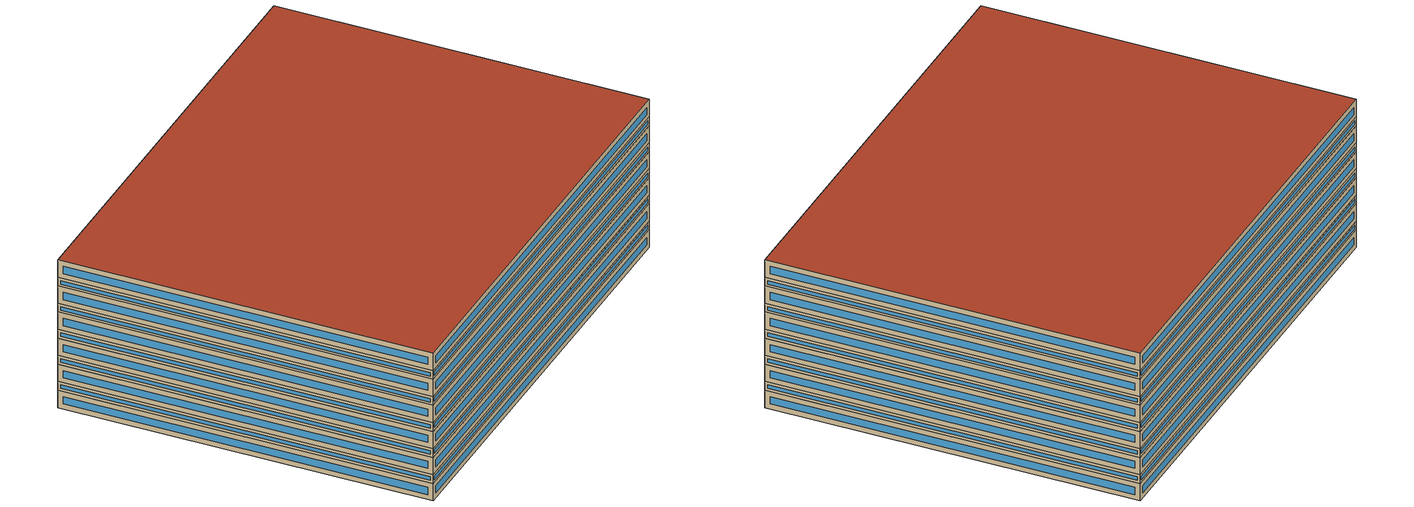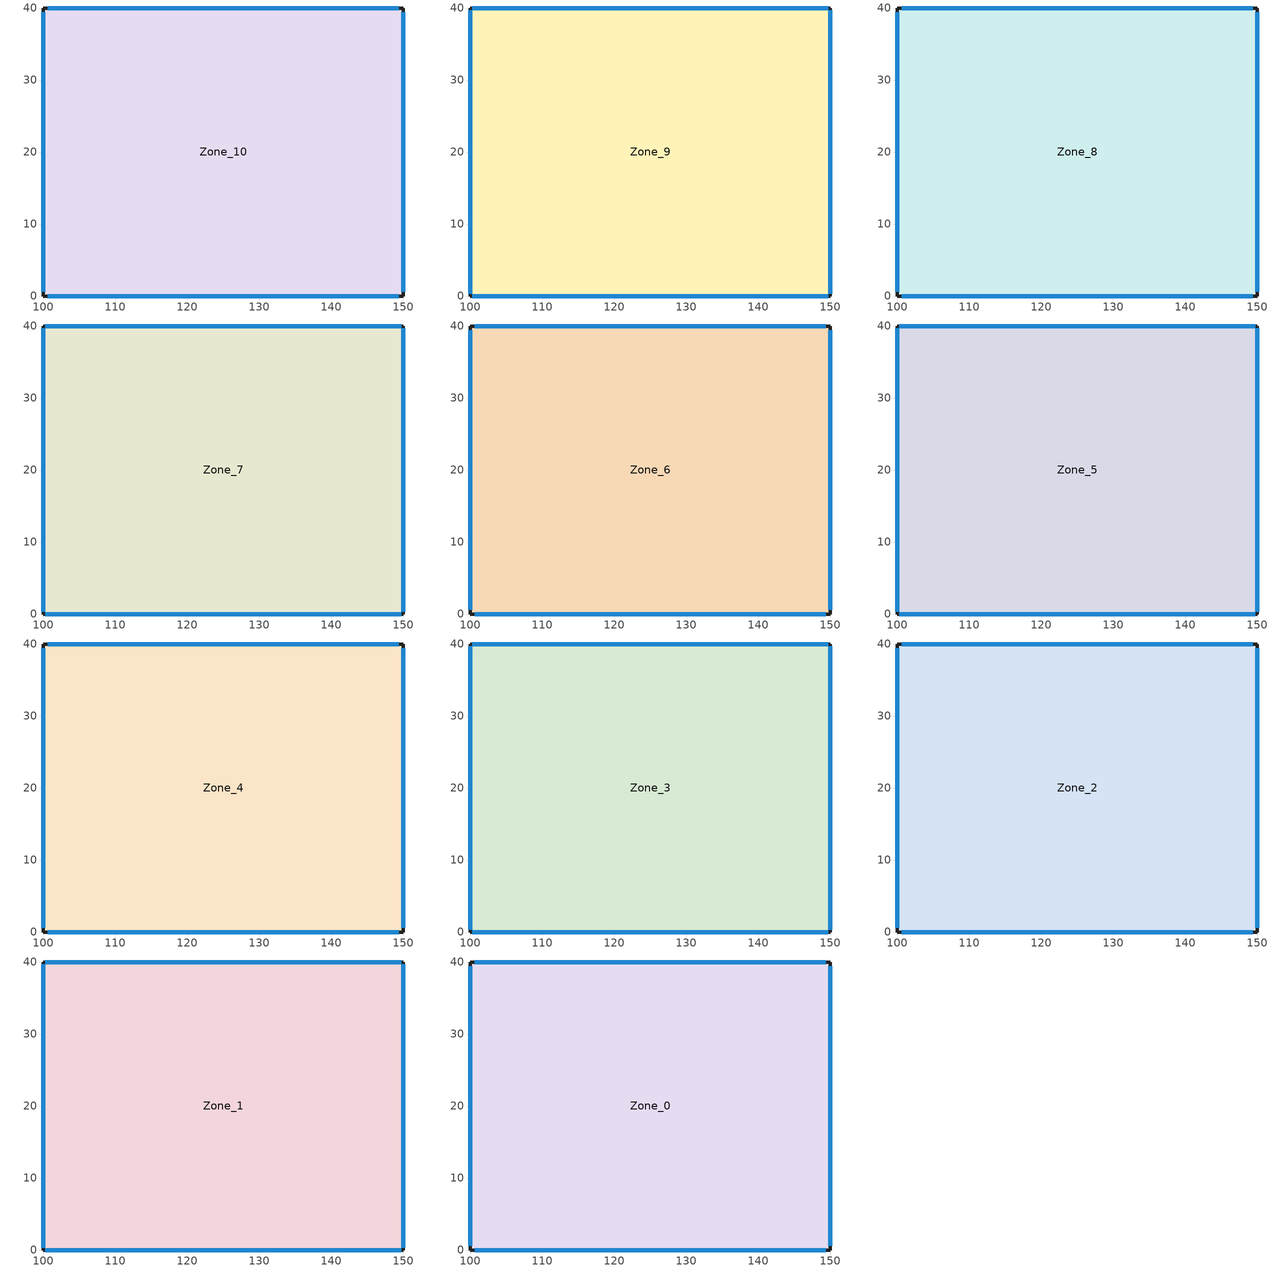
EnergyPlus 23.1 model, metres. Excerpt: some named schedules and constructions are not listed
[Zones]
Zone_10
 floor outside (90.1-2019 Nonresidential CZ 0 Exterior Floor (Mass)): 150,0 100,0 100,40 150,40 z0.5
 wall outside (90.1-2019 Nonresidential CZ 0 Exterior Wall (Mass)): 150,0 150,40 100,40 100,0 150,0 z0.5:2.5
 window (90.1-2019 Nonresidential CZ 0 Glazing (Operable)): 150,0.59 150,39.41 / 149.41,40 100.59,40 / 100,39.41 100,0.59 / 100.59,0 149.41,0 z1.09:1.91
Zone_9
 floor to Zone_10 (Interior Slab (Mass)_FLIPPED): 150,0 100,0 100,40 150,40 z2.5
 wall outside (90.1-2019 Nonresidential CZ 0 Exterior Wall (Mass)): 150,0 150,40 100,40 100,0 150,0 z2.5:3.5
 window (90.1-2019 Nonresidential CZ 0 Glazing (Operable)): 150,0.3 150,39.7 / 149.7,40 100.3,40 / 100,39.7 100,0.3 / 100.3,0 149.7,0 z2.8:3.2
Zone_8
 floor to Zone_9 (Interior Slab (Mass)_FLIPPED): 150,0 100,0 100,40 150,40 z3.5
 wall outside (90.1-2019 Nonresidential CZ 0 Exterior Wall (Mass)): 150,0 150,40 100,40 100,0 150,0 z3.5:5.5
 window (90.1-2019 Nonresidential CZ 0 Glazing (Operable)): 150,0.59 150,39.41 / 149.41,40 100.59,40 / 100,39.41 100,0.59 / 100.59,0 149.41,0 z4.09:4.91
Zone_7
 floor to Zone_8 (Interior Slab (Mass)_FLIPPED): 150,0 100,0 100,40 150,40 z5.5
 wall outside (90.1-2019 Nonresidential CZ 0 Exterior Wall (Mass)): 150,0 150,40 100,40 100,0 150,0 z5.5:6.5
 window (90.1-2019 Nonresidential CZ 0 Glazing (Operable)): 150,0.3 150,39.7 / 149.7,40 100.3,40 / 100,39.7 100,0.3 / 100.3,0 149.7,0 z5.8:6.2
Zone_6
 floor to Zone_7 (Interior Slab (Mass)_FLIPPED): 150,0 100,0 100,40 150,40 z6.5
 wall outside (90.1-2019 Nonresidential CZ 0 Exterior Wall (Mass)): 150,0 150,40 100,40 100,0 150,0 z6.5:8.5
 window (90.1-2019 Nonresidential CZ 0 Glazing (Operable)): 150,0.59 150,39.41 / 149.41,40 100.59,40 / 100,39.41 100,0.59 / 100.59,0 149.41,0 z7.09:7.91
Zone_5
 floor to Zone_6 (Interior Slab (Mass)_FLIPPED): 150,0 100,0 100,40 150,40 z8.5
 wall outside (90.1-2019 Nonresidential CZ 0 Exterior Wall (Mass)): 150,0 150,40 100,40 100,0 150,0 z8.5:9.5
 window (90.1-2019 Nonresidential CZ 0 Glazing (Operable)): 150,0.3 150,39.7 / 149.7,40 100.3,40 / 100,39.7 100,0.3 / 100.3,0 149.7,0 z8.8:9.2
Zone_4
 floor to Zone_5 (Interior Slab (Mass)_FLIPPED): 150,0 100,0 100,40 150,40 z9.5
 wall outside (90.1-2019 Nonresidential CZ 0 Exterior Wall (Mass)): 150,0 150,40 100,40 100,0 150,0 z9.5:11.5
 window (90.1-2019 Nonresidential CZ 0 Glazing (Operable)): 150,0.59 150,39.41 / 149.41,40 100.59,40 / 100,39.41 100,0.59 / 100.59,0 149.41,0 z10.09:10.91
Zone_3
 floor to Zone_4 (Interior Slab (Mass)_FLIPPED): 150,0 100,0 100,40 150,40 z11.5
 wall outside (90.1-2019 Nonresidential CZ 0 Exterior Wall (Mass)): 150,0 150,40 100,40 100,0 150,0 z11.5:12.5
 window (90.1-2019 Nonresidential CZ 0 Glazing (Operable)): 150,0.3 150,39.7 / 149.7,40 100.3,40 / 100,39.7 100,0.3 / 100.3,0 149.7,0 z11.8:12.2
Zone_2
 floor to Zone_3 (Interior Slab (Mass)_FLIPPED): 150,0 100,0 100,40 150,40 z12.5
 wall outside (90.1-2019 Nonresidential CZ 0 Exterior Wall (Mass)): 150,0 150,40 100,40 100,0 150,0 z12.5:14.5
 window (90.1-2019 Nonresidential CZ 0 Glazing (Operable)): 150,0.59 150,39.41 / 149.41,40 100.59,40 / 100,39.41 100,0.59 / 100.59,0 149.41,0 z13.09:13.91
Zone_1
 floor to Zone_2 (Interior Slab (Mass)_FLIPPED): 150,0 100,0 100,40 150,40 z14.5
 wall outside (90.1-2019 Nonresidential CZ 0 Exterior Wall (Mass)): 150,0 150,40 100,40 100,0 150,0 z14.5:15.5
 window (90.1-2019 Nonresidential CZ 0 Glazing (Operable)): 150,0.3 150,39.7 / 149.7,40 100.3,40 / 100,39.7 100,0.3 / 100.3,0 149.7,0 z14.8:15.2
Zone_0
 floor to Zone_1 (Interior Slab (Mass)_FLIPPED): 150,0 100,0 100,40 150,40 z15.5
 wall outside (90.1-2019 Nonresidential CZ 0 Exterior Wall (Mass)): 150,0 150,40 100,40 100,0 150,0 z15.5:17.5
 window (90.1-2019 Nonresidential CZ 0 Glazing (Operable)): 150,0.59 150,39.41 / 149.41,40 100.59,40 / 100,39.41 100,0.59 / 100.59,0 149.41,0 z16.09:16.91
 roof outside (90.1-2019 Nonresidential CZ 0 Exterior Roof (Mass)): 150,0 150,40 100,40 100,0 z17.5
[Schedule:Week:Daily]
CoolAvail_Zone_1_30: 7184da34-240c-4b6d-93ce-fbc2130ab747, 8a405f9d-42d0-44d9-96d0-330464419840, dc97af03-2384-4bb0-99b3-728cf9247e1d, 3a76f166-5242-40e2-934c-137b1db0427f, 603d38bc-9358-45a7-b500-89b06c01529a, 4439b08b-b3b5-4bb0-872a-ef064c6df472, 961611fc-6cb6-40a5-a8bc-84e99b759f59, 7184da34-240c-4b6d-93ce-fbc2130ab747, 7184da34-240c-4b6d-93ce-fbc2130ab747, 7184da34-240c-4b6d-93ce-fbc2130ab747, 7184da34-240c-4b6d-93ce-fbc2130ab747, 7184da34-240c-4b6d-93ce-fbc2130ab747
CoolAvail_Zone_1_31: 5a908684-f9cf-45b4-b5b8-ae8a123e500a, 7a625284-486a-4df8-a195-787275be78b9, 571e5022-c7a9-4193-872e-adb23b875967, 51099a20-6c29-4076-87bc-da8d38a44a4c, 9f34e41f-fa0a-4cca-84f2-8a4b7e5c9fff, 2e3ce53a-b27f-4b19-865a-8a59f8f3d9be, fb570989-6d79-4e23-96a0-bc028a045480, 5a908684-f9cf-45b4-b5b8-ae8a123e500a, 5a908684-f9cf-45b4-b5b8-ae8a123e500a, 5a908684-f9cf-45b4-b5b8-ae8a123e500a, 5a908684-f9cf-45b4-b5b8-ae8a123e500a, 5a908684-f9cf-45b4-b5b8-ae8a123e500a
CoolAvail_Zone_1_32: 33920dee-67d3-4b8c-8265-b6fee3f7193f, 4d3eb448-9b0c-49e7-af43-dd11c7dbcc7f, 14827110-bb91-4569-9464-842db7c2f4c9, 4415725f-ac32-4013-943e-1ba89236a3ae, cde782c4-b684-40ae-8943-953bc67c3267, 680fbcb8-d65b-47a6-8f7d-5d6d7eec2a61, a5b1e0ee-6456-494a-ac05-9d128e00ea1b, 33920dee-67d3-4b8c-8265-b6fee3f7193f, 33920dee-67d3-4b8c-8265-b6fee3f7193f, 33920dee-67d3-4b8c-8265-b6fee3f7193f, 33920dee-67d3-4b8c-8265-b6fee3f7193f, 33920dee-67d3-4b8c-8265-b6fee3f7193f
CoolAvail_Zone_1_33: e6622f1f-2e6a-4cb0-9cfe-3307bc4e7330, ba0a8b03-b524-4944-950f-25f97ced0e71, 5e71a3d9-717c-4ec3-b2c5-cc67a8577d65, 0d333b0c-b992-4e52-952e-bc08f7f16e68, c7fc317e-73be-4404-b4ac-a850ff035b45, 033e5d23-12a7-46dc-9698-c5c22ac64766, 96585438-17a9-4f2d-ba76-5f25d7acb26b, e6622f1f-2e6a-4cb0-9cfe-3307bc4e7330, e6622f1f-2e6a-4cb0-9cfe-3307bc4e7330, e6622f1f-2e6a-4cb0-9cfe-3307bc4e7330, e6622f1f-2e6a-4cb0-9cfe-3307bc4e7330, e6622f1f-2e6a-4cb0-9cfe-3307bc4e7330
CoolAvail_Zone_1_34: 58776fbb-131a-4163-bc9f-bdc5d5c2f7db, 3c21969f-b920-492f-a4b9-10ae55c85706, 61b357f4-f6e6-4925-b387-1de39b7cc1fa, 0fa62410-a4f8-424e-bd98-b743837af38e, 502d5453-6122-42a2-9195-6f643fa86aa6, 348f92fa-facd-4d59-8293-b884daa41336, 975a310a-3582-4e8e-bbb1-4e74cdb09bf2, 58776fbb-131a-4163-bc9f-bdc5d5c2f7db, 58776fbb-131a-4163-bc9f-bdc5d5c2f7db, 58776fbb-131a-4163-bc9f-bdc5d5c2f7db, 58776fbb-131a-4163-bc9f-bdc5d5c2f7db, 58776fbb-131a-4163-bc9f-bdc5d5c2f7db
CoolAvail_Zone_1_35: 0a0e94e5-17e9-4f55-b6ba-0cff2d60cb48, 656ac055-7b5f-4ee6-a593-05e85dcc2151, f4a2c2a8-6a30-4858-af05-fa7fe88aa03f, d37df644-2e9c-4d79-a21b-c2ce73d4f76b, c8675d83-cc90-463b-8c33-fb7fa0b07f96, 2c28fc9b-8a8b-4620-840b-bf0f7868a53c, 4eb883bc-be96-4aad-97b9-e9b3bf60c7c0, 0a0e94e5-17e9-4f55-b6ba-0cff2d60cb48, 0a0e94e5-17e9-4f55-b6ba-0cff2d60cb48, 0a0e94e5-17e9-4f55-b6ba-0cff2d60cb48, 0a0e94e5-17e9-4f55-b6ba-0cff2d60cb48, 0a0e94e5-17e9-4f55-b6ba-0cff2d60cb48
CoolAvail_Zone_1_36: 974d3b50-240b-4423-8093-ecf7348e7a77, 5dda5916-6d3c-48d9-a4eb-7cd58c6ca905, d1377231-a0dc-4382-bb8f-9b1b18d367ac, 3bc0fb08-8a13-4cc9-ae99-47b2b77d3581, 64521ecc-3f76-405a-8015-79241e9814f1, 0b178198-81fe-45bb-924c-f1c7844d558f, 9561be1d-9728-4a63-9683-414e658ba770, 974d3b50-240b-4423-8093-ecf7348e7a77, 974d3b50-240b-4423-8093-ecf7348e7a77, 974d3b50-240b-4423-8093-ecf7348e7a77, 974d3b50-240b-4423-8093-ecf7348e7a77, 974d3b50-240b-4423-8093-ecf7348e7a77
CoolAvail_Zone_1_37: d15e5b5d-5e37-4174-a93b-1081d327ba36, 4dbaa0ec-594d-484d-9f40-ff97ba6f489b, 5637ac8b-84e2-4ae5-80ae-d1b10a38e0a6, 73b77d0b-158f-4ab2-b965-87fe1b25a0b5, a23a09be-1608-4e17-9d1a-3b0c8bebe0d6, bee6b387-4d5e-4adb-b40b-2d77ddca55e5, fefef696-33ff-4fe0-90e5-88765f0c1d3c, d15e5b5d-5e37-4174-a93b-1081d327ba36, d15e5b5d-5e37-4174-a93b-1081d327ba36, d15e5b5d-5e37-4174-a93b-1081d327ba36, d15e5b5d-5e37-4174-a93b-1081d327ba36, d15e5b5d-5e37-4174-a93b-1081d327ba36
CoolAvail_Zone_1_38: e88c6c5b-bd8b-4ff2-a5c8-6d02a455660d, d503720c-97db-4c8f-bb73-5fa63e187427, 974d3b50-240b-4423-8093-ecf7348e7a77, e6bef2dc-bc69-48b0-a87c-56ca68d267ba, b56f730e-0d16-40b5-8800-2eaec1f9e16d, 481d59af-034c-4750-aa96-4dfbceed2deb, 26478247-07dc-437b-9561-7dc0f47f08da, e88c6c5b-bd8b-4ff2-a5c8-6d02a455660d, e88c6c5b-bd8b-4ff2-a5c8-6d02a455660d, e88c6c5b-bd8b-4ff2-a5c8-6d02a455660d, e88c6c5b-bd8b-4ff2-a5c8-6d02a455660d, e88c6c5b-bd8b-4ff2-a5c8-6d02a455660d
CoolAvail_Zone_1_39: e0b2708d-d036-4065-8009-799a6ab6b869, 67b84bbc-35a5-464d-b2aa-46a085c2dace, 2ba26b7c-ec20-4d35-9d4d-c5aa899999db, 33fc359f-7dd0-4837-816f-1591cc087171, 09a3685a-2c69-4375-933e-06f930586e9f, 7321d2a9-7909-4930-a3a2-908d2a361488, d15e5b5d-5e37-4174-a93b-1081d327ba36, e0b2708d-d036-4065-8009-799a6ab6b869, e0b2708d-d036-4065-8009-799a6ab6b869, e0b2708d-d036-4065-8009-799a6ab6b869, e0b2708d-d036-4065-8009-799a6ab6b869, e0b2708d-d036-4065-8009-799a6ab6b869
CoolAvail_Zone_1_40: fd1eebb7-ae25-4a0b-9ae9-f39244b66f8c, 95fa02f2-2dcb-463b-95b4-cc12a435ff88, a7a1d405-c573-4bb9-b67b-8ce496c3c19b, 45c8ce96-07ae-4084-a6ae-a2589231fdf2, b97038e8-cb96-4908-8caf-aebc44971e05, 935ce55b-c2eb-4d0a-8971-2a44efc75534, 7f483035-ffa4-4953-83d1-3a987444b79a, fd1eebb7-ae25-4a0b-9ae9-f39244b66f8c, fd1eebb7-ae25-4a0b-9ae9-f39244b66f8c, fd1eebb7-ae25-4a0b-9ae9-f39244b66f8c, fd1eebb7-ae25-4a0b-9ae9-f39244b66f8c, fd1eebb7-ae25-4a0b-9ae9-f39244b66f8c
CoolAvail_Zone_1_41: 2dcc873a-a15d-4898-9fc1-872ab014c7bf, bbb2faed-3f6a-44d8-aaf0-78c2e5e9e339, e423462b-1761-430d-9fe2-04f5ce2df798, 221900c0-e161-4b32-8dcf-c06f7f97bc00, 0c28a0af-c182-4c21-a87c-47ab7c06f9a6, 531176dc-aaea-4caa-8757-48b7464adbe8, f02c8604-d348-4cbe-8dd2-544ac135fb9a, 2dcc873a-a15d-4898-9fc1-872ab014c7bf, 2dcc873a-a15d-4898-9fc1-872ab014c7bf, 2dcc873a-a15d-4898-9fc1-872ab014c7bf, 2dcc873a-a15d-4898-9fc1-872ab014c7bf, 2dcc873a-a15d-4898-9fc1-872ab014c7bf
CoolAvail_Zone_1_42: 55b381e4-677b-4329-b664-d2a45fb87942, 4b302ba2-075a-4b97-9e24-a58132b1d411, 02e56310-3f5e-4da5-a1ac-b244952a844e, 2bf2147b-2790-43df-95a8-867ac31a1a3b, beec6d2d-9b4d-454c-bab1-ccd7f0066b7f, e315acb1-8100-4df8-a883-a898b626087a, 338386b5-c2be-4c5a-bb7b-7ed45e145b6a, 55b381e4-677b-4329-b664-d2a45fb87942, 55b381e4-677b-4329-b664-d2a45fb87942, 55b381e4-677b-4329-b664-d2a45fb87942, 55b381e4-677b-4329-b664-d2a45fb87942, 55b381e4-677b-4329-b664-d2a45fb87942
CoolAvail_Zone_1_43: a3fc49ce-a702-4050-a4d4-f0b41f3f04d1, 61f6c040-2eff-4334-87d1-fc18078c5b4d, 216a5813-e1aa-4f98-a3d9-45aafe295c6f, ed36eb50-59d0-4664-b429-3e82567ec3db, 8268aa2b-f0c7-4399-82b5-6ee22692aaec, 7e1150bf-fcb5-4083-bada-e8b812130924, bac10eca-6aad-4b6c-99d9-6d047ad927fb, a3fc49ce-a702-4050-a4d4-f0b41f3f04d1, a3fc49ce-a702-4050-a4d4-f0b41f3f04d1, a3fc49ce-a702-4050-a4d4-f0b41f3f04d1, a3fc49ce-a702-4050-a4d4-f0b41f3f04d1, a3fc49ce-a702-4050-a4d4-f0b41f3f04d1
CoolAvail_Zone_1_44: 64c5fce2-a931-45de-ae17-11bb6b7ec4f7, 47937c46-9517-4e7e-a3e7-344cd70182dd, 6875829c-b567-4096-a9a7-070edf4a5beb, 1ef194d5-600d-436e-896f-97ae3dce0780, a412ade5-a070-42a9-a7bc-82a2a93165c4, 8a1bcc7b-a4db-415c-b492-aece4c5ef8ef, 54881f83-04a8-4966-a892-547419b078ed, 64c5fce2-a931-45de-ae17-11bb6b7ec4f7, 64c5fce2-a931-45de-ae17-11bb6b7ec4f7, 64c5fce2-a931-45de-ae17-11bb6b7ec4f7, 64c5fce2-a931-45de-ae17-11bb6b7ec4f7, 64c5fce2-a931-45de-ae17-11bb6b7ec4f7
CoolAvail_Zone_1_45: 2b397f9f-8be1-4396-8707-4f27285c48cf, 8a405f9d-42d0-44d9-96d0-330464419840, 406e654a-9fdf-4ae3-be6f-feb498b17671, d744ff22-ee5c-4023-b1c9-87d2f9fe7dfb, 2ba26b7c-ec20-4d35-9d4d-c5aa899999db, 18633dd2-a644-4504-9320-c2cd889ac2f6, 2b397f9f-8be1-4396-8707-4f27285c48cf, 2b397f9f-8be1-4396-8707-4f27285c48cf, 2b397f9f-8be1-4396-8707-4f27285c48cf, 2b397f9f-8be1-4396-8707-4f27285c48cf, 2b397f9f-8be1-4396-8707-4f27285c48cf, 2b397f9f-8be1-4396-8707-4f27285c48cf
CoolAvail_Zone_1_46: 309667cc-af2f-4954-85bc-5c148a350b4a, 4b302ba2-075a-4b97-9e24-a58132b1d411, c5798417-1c1b-466f-842b-606aee00b441, 3561d5a0-8828-4d36-a964-a15591300829, a7ceca8a-c546-48e0-a49a-66e985bab7ce, 5cde5439-ff1c-4de1-beaa-ff53f8bc1147, 8eda0833-9465-44ca-b207-203164fd8480, 309667cc-af2f-4954-85bc-5c148a350b4a, 309667cc-af2f-4954-85bc-5c148a350b4a, 309667cc-af2f-4954-85bc-5c148a350b4a, 309667cc-af2f-4954-85bc-5c148a350b4a, 309667cc-af2f-4954-85bc-5c148a350b4a
CoolAvail_Zone_1_47: c07bb51f-4667-4208-a672-928bc48b7e71, 0f0ad8b2-2234-4335-ac35-566c41478452, 6d6db758-2500-443d-bdef-894acfca45ea, 3f746df6-9fc2-4e6b-862d-bfddc29698c6, cc53f02f-f23b-4eea-8bb5-4934ea585736, f312e64c-c167-464e-bd74-4efe2e397cf8, a00cccfd-5229-4c20-b9c7-1c7349c5186a, c07bb51f-4667-4208-a672-928bc48b7e71, c07bb51f-4667-4208-a672-928bc48b7e71, c07bb51f-4667-4208-a672-928bc48b7e71, c07bb51f-4667-4208-a672-928bc48b7e71, c07bb51f-4667-4208-a672-928bc48b7e71
CoolAvail_Zone_1_48: 2c8ea5d2-3ca6-45dd-837b-790187776252, 4cc02389-25bd-4e02-83c7-58feb55ca3e1, d334755c-7090-493a-ab8f-9d10578fc5a6, 29e997ca-ecc2-4d1c-89d3-e135346c21a9, acf5dc99-9e6c-4cd1-8e4e-92e17302b4d5, d7521b54-dcde-4121-9895-2ef7c3b3bb1f, 1ae229a3-7d21-4fb6-800f-6fe5ce3d76cc, 2c8ea5d2-3ca6-45dd-837b-790187776252, 2c8ea5d2-3ca6-45dd-837b-790187776252, 2c8ea5d2-3ca6-45dd-837b-790187776252, 2c8ea5d2-3ca6-45dd-837b-790187776252, 2c8ea5d2-3ca6-45dd-837b-790187776252
CoolAvail_Zone_1_49: 7ea803b6-4dd8-4f21-a3f9-328113ec1916, f9b1004c-33da-4f60-8c23-26f99f1b139a, bde7cc9d-b313-478c-8cc4-a01290c4dae5, ce449a69-b7fa-4ae1-93bb-0214ff05a138, 3f8a45d7-03b5-4d13-a7ff-d2d48f56d807, 036425c4-82a5-4409-8ab6-3f12aa87b18d, fbfbacd4-5a12-4ed5-b67e-3885ccab6799, 7ea803b6-4dd8-4f21-a3f9-328113ec1916, 7ea803b6-4dd8-4f21-a3f9-328113ec1916, 7ea803b6-4dd8-4f21-a3f9-328113ec1916, 7ea803b6-4dd8-4f21-a3f9-328113ec1916, 7ea803b6-4dd8-4f21-a3f9-328113ec1916
CoolAvail_Zone_1_50: 7c356ccd-7fd0-4528-b668-c7546eaf29fd, a7a1d405-c573-4bb9-b67b-8ce496c3c19b, 0fe831b4-e945-4b21-ac06-86a2e420b340, cd7ced8e-8b7f-4543-85a8-9176b2e4a066, 2d89ac6e-f4cc-4247-9866-2bcfe1bc3776, 8881c897-b148-42fc-af77-a5b5a63de981, 5eed06f2-4a53-4ea2-bfd0-8501a5fcf0c7, 7c356ccd-7fd0-4528-b668-c7546eaf29fd, 7c356ccd-7fd0-4528-b668-c7546eaf29fd, 7c356ccd-7fd0-4528-b668-c7546eaf29fd, 7c356ccd-7fd0-4528-b668-c7546eaf29fd, 7c356ccd-7fd0-4528-b668-c7546eaf29fd
CoolAvail_Zone_1_51: c0e83535-29b8-446b-86aa-72272f3ed4d5, effd959a-8aaf-4a32-8b40-52283b3b98f9, c5930086-2ef5-4a74-83ec-795e1fdc4ced, 422191d6-08e9-4381-a167-78983eb10db2, 781589bc-d8a2-4d70-8197-9cd454fa73dc, 08f62952-1b6d-40fd-a8d1-eb5f4b36067c, 2e3ce53a-b27f-4b19-865a-8a59f8f3d9be, c0e83535-29b8-446b-86aa-72272f3ed4d5, c0e83535-29b8-446b-86aa-72272f3ed4d5, c0e83535-29b8-446b-86aa-72272f3ed4d5, c0e83535-29b8-446b-86aa-72272f3ed4d5, c0e83535-29b8-446b-86aa-72272f3ed4d5
CoolAvail_Zone_1_52: fd54331b-13d3-40b1-82b7-098872b6a4d1, fd54331b-13d3-40b1-82b7-098872b6a4d1, fd54331b-13d3-40b1-82b7-098872b6a4d1, fd54331b-13d3-40b1-82b7-098872b6a4d1, fd54331b-13d3-40b1-82b7-098872b6a4d1, fd54331b-13d3-40b1-82b7-098872b6a4d1, fd54331b-13d3-40b1-82b7-098872b6a4d1, fd54331b-13d3-40b1-82b7-098872b6a4d1, fd54331b-13d3-40b1-82b7-098872b6a4d1, fd54331b-13d3-40b1-82b7-098872b6a4d1, fd54331b-13d3-40b1-82b7-098872b6a4d1, fd54331b-13d3-40b1-82b7-098872b6a4d1
NatVentAvail_Zone_1_0: cc7c5e72-59e5-4702-8b92-1755059ed6e7, 376c1599-d0a1-46f3-9493-42d7791fb4d7, adf51260-352a-49a5-856a-a1708e0f9059, 3d42308f-4ede-4cfc-abd2-451e729e8899, 7e556149-db7b-452c-bc0e-d10d15d566de, d91147c9-b657-4293-a10b-2d96826d421b, 3de5a5f0-e37b-4be9-a4d0-a10cd2c42d39, cc7c5e72-59e5-4702-8b92-1755059ed6e7, cc7c5e72-59e5-4702-8b92-1755059ed6e7, cc7c5e72-59e5-4702-8b92-1755059ed6e7, cc7c5e72-59e5-4702-8b92-1755059ed6e7, cc7c5e72-59e5-4702-8b92-1755059ed6e7
NatVentAvail_Zone_1_1: 3ae7b580-9877-4d38-86a1-b7ff7554ca40, d42ad0eb-1562-4c6a-a2ff-f30118a8ced3, 659cf226-37ff-47d1-895f-4ca231c388b7, ac56218a-2dbe-492e-8073-25593503e669, c0b2f4d1-01b3-45a1-8358-39c921a39d31, 9f5f28fe-3118-482c-a101-9ab805f1a469, b0720e02-7a41-4125-943b-bf7348b466ea, 3ae7b580-9877-4d38-86a1-b7ff7554ca40, 3ae7b580-9877-4d38-86a1-b7ff7554ca40, 3ae7b580-9877-4d38-86a1-b7ff7554ca40, 3ae7b580-9877-4d38-86a1-b7ff7554ca40, 3ae7b580-9877-4d38-86a1-b7ff7554ca40
NatVentAvail_Zone_1_2: 5105515d-9b21-4281-af3d-07e03f7b6bab, d0b618e4-c2f6-400f-8f7b-86c363a9a151, c0b2f4d1-01b3-45a1-8358-39c921a39d31, 59960803-f3c8-46b2-94bb-fd38e35e664c, 376c1599-d0a1-46f3-9493-42d7791fb4d7, ea529082-dafb-4ae3-9133-c80d673d23d8, 71d822ab-728c-4cc9-9c34-57a5de03a976, 5105515d-9b21-4281-af3d-07e03f7b6bab, 5105515d-9b21-4281-af3d-07e03f7b6bab, 5105515d-9b21-4281-af3d-07e03f7b6bab, 5105515d-9b21-4281-af3d-07e03f7b6bab, 5105515d-9b21-4281-af3d-07e03f7b6bab
NatVentAvail_Zone_1_3: 3e0c2a6a-3bf6-4d58-a271-e91b39380af6, a49a7585-76db-4f9a-93a1-7b1e433aaa8e, ae37b25e-c380-4e85-8790-aceacc0e0324, 426e0e56-fc7c-49e6-90d7-0bfdbe712f24, 41781489-dd0d-4094-bb15-ddb7413edce5, cc7c5e72-59e5-4702-8b92-1755059ed6e7, 7d9c5027-a62c-4d0e-8f1d-a1b17dfe5b28, 3e0c2a6a-3bf6-4d58-a271-e91b39380af6, 3e0c2a6a-3bf6-4d58-a271-e91b39380af6, 3e0c2a6a-3bf6-4d58-a271-e91b39380af6, 3e0c2a6a-3bf6-4d58-a271-e91b39380af6, 3e0c2a6a-3bf6-4d58-a271-e91b39380af6
NatVentAvail_Zone_1_4: cd11a6d8-bab4-492a-9d1e-e542a4290711, ddddd88b-f37b-4b9b-9d07-3f036db0d2e3, d577d9b9-fdf8-434b-9f1a-40dde07e740e, da89acfc-d4c3-4f8d-9266-3254bd4261c6, ea26364a-384e-46ea-86c5-f9ef55a1e0d9, 0046e9bb-95bd-46a8-b9cc-78eefbc4e09e, ddddd88b-f37b-4b9b-9d07-3f036db0d2e3, cd11a6d8-bab4-492a-9d1e-e542a4290711, cd11a6d8-bab4-492a-9d1e-e542a4290711, cd11a6d8-bab4-492a-9d1e-e542a4290711, cd11a6d8-bab4-492a-9d1e-e542a4290711, cd11a6d8-bab4-492a-9d1e-e542a4290711
NatVentAvail_Zone_1_5: e7683f5f-0d3e-4122-b158-8df8f27fb22b, 8d6bacef-d121-4153-836b-d43db98e2268, c727dada-baa6-44d5-afff-46116fca0f88, e0e91d45-8302-41d6-8f1b-49fabdfba644, 63461c41-86a0-4d01-9f80-0e7ab8e2172f, c38ed216-7daa-4708-9e97-6597667791bb, fbd1d3f1-d7be-4ba4-84a3-233671e34556, e7683f5f-0d3e-4122-b158-8df8f27fb22b, e7683f5f-0d3e-4122-b158-8df8f27fb22b, e7683f5f-0d3e-4122-b158-8df8f27fb22b, e7683f5f-0d3e-4122-b158-8df8f27fb22b, e7683f5f-0d3e-4122-b158-8df8f27fb22b
NatVentAvail_Zone_1_6: 2012a289-c582-4713-8f79-0cada1ee59fe, 61b357f4-f6e6-4925-b387-1de39b7cc1fa, 16310482-787f-4f32-b917-9f2f256dd326, 2bca3579-0208-424a-9a2d-2c40d479f3e5, ee077d23-dd4c-430a-8633-dff9cec15da0, 0155e498-0233-495b-9139-34c61e2aa167, b1ff2ce5-6a89-443a-8d96-e35d44eaa55e, 2012a289-c582-4713-8f79-0cada1ee59fe, 2012a289-c582-4713-8f79-0cada1ee59fe, 2012a289-c582-4713-8f79-0cada1ee59fe, 2012a289-c582-4713-8f79-0cada1ee59fe, 2012a289-c582-4713-8f79-0cada1ee59fe
NatVentAvail_Zone_1_7: 441a60de-76e6-41d9-8fc4-b36bc8ad0eb9, 9c5eb7dc-428e-493d-ad37-161b3c253e11, a5b9ead5-cfc9-4336-bdbb-d0b8135e721f, 1487529c-c1a6-49f0-ba0b-ab5e9efc28d4, bb2bd257-2340-4716-afae-4da5e56529e5, 8cd03d6d-238c-4511-812c-1433cf541540, 8cc6b32d-6a8d-40f0-b2ac-fabc4573d05e, 441a60de-76e6-41d9-8fc4-b36bc8ad0eb9, 441a60de-76e6-41d9-8fc4-b36bc8ad0eb9, 441a60de-76e6-41d9-8fc4-b36bc8ad0eb9, 441a60de-76e6-41d9-8fc4-b36bc8ad0eb9, 441a60de-76e6-41d9-8fc4-b36bc8ad0eb9
NatVentAvail_Zone_1_8: 9e5a9277-8138-496c-9870-aba054b8bbb3, cc070876-0b8b-4729-b892-d7a399babd0d, e7384085-cd6c-491b-a54b-07c8b07f2257, 0553d18e-29e9-41c0-aea9-9765b4be9c8a, 0701a870-545e-4978-9d7f-aedff17e0eff, f5d92141-383b-489d-96bc-80b6229a566e, 3c8b651d-c98e-4425-a7c7-2414b5bc7adb, 9e5a9277-8138-496c-9870-aba054b8bbb3, 9e5a9277-8138-496c-9870-aba054b8bbb3, 9e5a9277-8138-496c-9870-aba054b8bbb3, 9e5a9277-8138-496c-9870-aba054b8bbb3, 9e5a9277-8138-496c-9870-aba054b8bbb3
NatVentAvail_Zone_1_9: 5d816ed7-7ec9-4921-8c64-4ab1ba523694, 5706f158-a4fa-4eb1-9bf6-1d89ef393a92, 3c8b651d-c98e-4425-a7c7-2414b5bc7adb, 90e9008a-d9ee-4a4a-ad77-8e75c3ea5551, bcbe1dac-ba0a-4867-b969-050dd3c67b92, 861d7f75-d597-4b61-a670-80d24de7f505, 533eb107-4d55-4b3d-b9c1-9081a1b2ad70, 5d816ed7-7ec9-4921-8c64-4ab1ba523694, 5d816ed7-7ec9-4921-8c64-4ab1ba523694, 5d816ed7-7ec9-4921-8c64-4ab1ba523694, 5d816ed7-7ec9-4921-8c64-4ab1ba523694, 5d816ed7-7ec9-4921-8c64-4ab1ba523694
NatVentAvail_Zone_1_10: 29761272-e0ad-41cc-b166-6d65ba07453a, 3c8b651d-c98e-4425-a7c7-2414b5bc7adb, 5442293f-f91a-44d3-aca9-54e1044a5361, 228d463a-bd59-4096-96db-764a2e6041d5, 5f05e015-a1a5-43ac-91ea-b073f0a32884, c8410929-2962-4582-9b9e-6fef1bb27cd6, e46c92d8-9320-4969-bb58-45d195726c85, 29761272-e0ad-41cc-b166-6d65ba07453a, 29761272-e0ad-41cc-b166-6d65ba07453a, 29761272-e0ad-41cc-b166-6d65ba07453a, 29761272-e0ad-41cc-b166-6d65ba07453a, 29761272-e0ad-41cc-b166-6d65ba07453a
NatVentAvail_Zone_1_11: 3c8b651d-c98e-4425-a7c7-2414b5bc7adb, 8a0b7107-8c65-429b-9f7a-174384472d6b, 51510923-d556-40c4-8523-ab76850dcf2d, abd7b270-852f-4712-85e1-38d5c272b64e, 03efa6d5-eb4d-45a4-aeba-88b06c3680c1, bf260229-1670-42ea-b5f7-5926d781914f, 38b442d9-42bd-49e2-9b0e-d9eacc9469b6, 3c8b651d-c98e-4425-a7c7-2414b5bc7adb, 3c8b651d-c98e-4425-a7c7-2414b5bc7adb, 3c8b651d-c98e-4425-a7c7-2414b5bc7adb, 3c8b651d-c98e-4425-a7c7-2414b5bc7adb, 3c8b651d-c98e-4425-a7c7-2414b5bc7adb
NatVentAvail_Zone_1_12: 5486d40b-60dd-43bb-90ff-bdbaf3b1c0cc, 16dfc5ad-2d77-4d44-8b7b-ffe988ac7b98, 44794eae-6624-4630-b60d-3a43cc081643, 36b5e332-80bd-47ca-b256-b5ccfd1804e3, b16cacf9-4dbe-4619-8d1e-a936f71a4e2a, cf064be3-f906-4d87-920c-62beb6c4aece, 34023c66-c1a8-42af-ad6d-a534260bd086, 5486d40b-60dd-43bb-90ff-bdbaf3b1c0cc, 5486d40b-60dd-43bb-90ff-bdbaf3b1c0cc, 5486d40b-60dd-43bb-90ff-bdbaf3b1c0cc, 5486d40b-60dd-43bb-90ff-bdbaf3b1c0cc, 5486d40b-60dd-43bb-90ff-bdbaf3b1c0cc
NatVentAvail_Zone_1_13: 5c3b286f-1d26-4d4e-99fb-e6666a114488, 389d1706-ea7a-4fec-bf17-04ad5032a252, e1e185e6-d1d1-4fb3-a614-2d222b9df8ed, ce19ea9c-11f0-443f-8a07-bc1764a020de, c3f9e9fc-4c1d-4a4f-92d3-65145de2192d, 1d3275e5-c30b-43f7-ac50-d3cffa74311b, 9eaab3bd-a969-475b-a4f9-b240ccb4fb1c, 5c3b286f-1d26-4d4e-99fb-e6666a114488, 5c3b286f-1d26-4d4e-99fb-e6666a114488, 5c3b286f-1d26-4d4e-99fb-e6666a114488, 5c3b286f-1d26-4d4e-99fb-e6666a114488, 5c3b286f-1d26-4d4e-99fb-e6666a114488
NatVentAvail_Zone_1_14: 6aa7ceb0-05ec-4df6-8b5e-9304e8ae0848, 5b8156b7-62de-4e90-90f7-688594c08240, 25f348e3-88a7-4637-ac97-b21f32f00591, dd50aba4-0840-4921-93eb-a2a34588f9db, f4c6a370-7503-451f-a317-5b892f8fed1f, d944d27d-fa58-436f-9891-4d6468ff006a, 0801755e-3a14-4d28-b190-51b65b7c6972, 6aa7ceb0-05ec-4df6-8b5e-9304e8ae0848, 6aa7ceb0-05ec-4df6-8b5e-9304e8ae0848, 6aa7ceb0-05ec-4df6-8b5e-9304e8ae0848, 6aa7ceb0-05ec-4df6-8b5e-9304e8ae0848, 6aa7ceb0-05ec-4df6-8b5e-9304e8ae0848
NatVentAvail_Zone_1_15: 4d790352-f241-4465-a1c9-8d3fa905b37d, b5cbda66-2a4b-44b2-9427-f97161779084, 81ee3beb-e6c9-4c8a-94a6-eea2ce6ca127, 0fe831b4-e945-4b21-ac06-86a2e420b340, 107dd9b6-99c2-454c-98bf-151203f193b4, 965dfd98-d897-4b1b-82d7-6d190c2a5783, 981da446-f661-418b-bad6-c44da85f8fd6, 4d790352-f241-4465-a1c9-8d3fa905b37d, 4d790352-f241-4465-a1c9-8d3fa905b37d, 4d790352-f241-4465-a1c9-8d3fa905b37d, 4d790352-f241-4465-a1c9-8d3fa905b37d, 4d790352-f241-4465-a1c9-8d3fa905b37d
NatVentAvail_Zone_1_16: 36b6b573-4a96-4d0b-8e77-efa3b74ed80b, 0a688ba4-f194-48fc-bb29-99affeb4ab32, ab9ab2d3-8e51-4791-8a28-84e0216b49d3, 464cafb1-38df-4720-87f8-e1bb1a74a3ea, b12b8b05-7687-4f5f-b68b-0984655fbda7, afb21ea7-b0eb-4651-8a09-86541ffde80d, 35d706db-c863-4c91-84cc-fd7ea19d3668, 36b6b573-4a96-4d0b-8e77-efa3b74ed80b, 36b6b573-4a96-4d0b-8e77-efa3b74ed80b, 36b6b573-4a96-4d0b-8e77-efa3b74ed80b, 36b6b573-4a96-4d0b-8e77-efa3b74ed80b, 36b6b573-4a96-4d0b-8e77-efa3b74ed80b
NatVentAvail_Zone_1_17: 6ae1636e-50b3-4744-9ed0-72bb3a42bc24, 9f79c3d5-9f57-4e58-b64b-06712d6750b4, 97cf40db-42a0-4674-b331-b7e7e0212a66, e7a281bd-52c2-46c5-981f-dd0cb92ea178, 7f67dde3-fd44-43a5-ae8e-7bce3e8b8209, 7fdfdc23-0243-4143-a8e6-868808dfdf1d, 0d68053c-4ef4-483f-9c57-2b8f5c96b454, 6ae1636e-50b3-4744-9ed0-72bb3a42bc24, 6ae1636e-50b3-4744-9ed0-72bb3a42bc24, 6ae1636e-50b3-4744-9ed0-72bb3a42bc24, 6ae1636e-50b3-4744-9ed0-72bb3a42bc24, 6ae1636e-50b3-4744-9ed0-72bb3a42bc24
NatVentAvail_Zone_1_18: 5113a5bf-3636-4123-859d-b40991536007, 0df1e188-010b-43fc-a4f3-94dedfedb555, a66d3784-76fb-480e-9c5c-eacac7354f4e, 5113a5bf-3636-4123-859d-b40991536007, a38c40e8-4b9f-40cc-89c9-3f527a651479, ce39c80a-dfce-4739-b439-57e8b3f316f5, 1e8849f0-73f7-4f86-958c-54813f378a1c, 5113a5bf-3636-4123-859d-b40991536007, 5113a5bf-3636-4123-859d-b40991536007, 5113a5bf-3636-4123-859d-b40991536007, 5113a5bf-3636-4123-859d-b40991536007, 5113a5bf-3636-4123-859d-b40991536007
NatVentAvail_Zone_1_19: c13c6df3-21c5-4717-808f-02a3021f502a, 305d7304-1fed-4c40-adf9-8c9eb345a468, 77b4f36d-e4f1-4b57-99db-5acffe8e3edd, 33e826da-1d74-467d-9500-9a01f19572ca, 5947a85f-327f-4c9e-b6ca-9c558c75b040, 404f14c3-9a89-4b0e-b94c-c49ec595336b, dc2885b1-d152-4bc4-bffc-7600fb6e98eb, c13c6df3-21c5-4717-808f-02a3021f502a, c13c6df3-21c5-4717-808f-02a3021f502a, c13c6df3-21c5-4717-808f-02a3021f502a, c13c6df3-21c5-4717-808f-02a3021f502a, c13c6df3-21c5-4717-808f-02a3021f502a
NatVentAvail_Zone_1_20: 217e7899-5055-4b25-ac84-e2c41d29c7c9, 7689447a-75ff-4315-9298-2fef36f5e542, c13c6df3-21c5-4717-808f-02a3021f502a, 39518dd0-0a15-466f-8698-f2fcd11dc8e4, dac235e0-7113-4277-a2cd-19b58b9e29c5, 0c8ffd00-6de5-4edf-91cc-03f62ec489fd, 514084f3-612d-4528-b355-44eccd3a25ff, 217e7899-5055-4b25-ac84-e2c41d29c7c9, 217e7899-5055-4b25-ac84-e2c41d29c7c9, 217e7899-5055-4b25-ac84-e2c41d29c7c9, 217e7899-5055-4b25-ac84-e2c41d29c7c9, 217e7899-5055-4b25-ac84-e2c41d29c7c9
NatVentAvail_Zone_1_21: bbdb9603-99d2-4945-a40f-8860eb3ecb7d, 8d6bacef-d121-4153-836b-d43db98e2268, 94c58baa-f86b-4e07-865e-fc9b777fd29d, 61f6c040-2eff-4334-87d1-fc18078c5b4d, 59482c30-193f-4170-9cd4-c04cce58f25a, dff8ce78-3911-4fba-817b-a22ae2c3f98f, f5549e9f-609d-44f8-a2a9-94b6d35d4bca, bbdb9603-99d2-4945-a40f-8860eb3ecb7d, bbdb9603-99d2-4945-a40f-8860eb3ecb7d, bbdb9603-99d2-4945-a40f-8860eb3ecb7d, bbdb9603-99d2-4945-a40f-8860eb3ecb7d, bbdb9603-99d2-4945-a40f-8860eb3ecb7d
NatVentAvail_Zone_1_22: a7ceca8a-c546-48e0-a49a-66e985bab7ce, 4c31b20d-aebd-454c-a06c-ca2151f39a32, d2448db6-488a-4a78-88ed-6c50265b5727, fddbf843-3269-4088-a56a-ea9a8b57fce7, a091f151-3cc8-4179-bd07-ea14b89d2584, 309667cc-af2f-4954-85bc-5c148a350b4a, f7465ff5-cc3b-4403-82c9-82521ef3cb90, a7ceca8a-c546-48e0-a49a-66e985bab7ce, a7ceca8a-c546-48e0-a49a-66e985bab7ce, a7ceca8a-c546-48e0-a49a-66e985bab7ce, a7ceca8a-c546-48e0-a49a-66e985bab7ce, a7ceca8a-c546-48e0-a49a-66e985bab7ce
NatVentAvail_Zone_1_23: a37b6e2a-0b01-4be9-abde-c9a7e50fff57, 64af5c70-5bf6-4414-868a-aae0d8de75f1, d2753aed-8bd0-44d8-b8ba-95bffa349c98, e2d6ea25-2069-40e1-ac35-d38591f07445, ecf8494b-724b-47e2-93fa-eef81896fb22, 675fdf3b-1948-4db6-8461-dd9e7f851686, bfd27253-1e88-4db9-a547-6b67a0326282, a37b6e2a-0b01-4be9-abde-c9a7e50fff57, a37b6e2a-0b01-4be9-abde-c9a7e50fff57, a37b6e2a-0b01-4be9-abde-c9a7e50fff57, a37b6e2a-0b01-4be9-abde-c9a7e50fff57, a37b6e2a-0b01-4be9-abde-c9a7e50fff57
NatVentAvail_Zone_1_24: b93c05da-d4b0-4c7a-b758-abe094ef43ff, f001b130-6864-4a26-a186-3d0550707097, 260bea38-ade5-45ec-9420-220252a88d2f, 67cfce1b-67b5-408d-83be-aefd08ee203e, 616ad2bf-a039-41cd-b244-2cab9aa1ef49, 6fb2b325-2aa9-4cae-8f23-e3aefd9e032a, f981b8bb-7628-4128-9e6d-447b9c2dce20, b93c05da-d4b0-4c7a-b758-abe094ef43ff, b93c05da-d4b0-4c7a-b758-abe094ef43ff, b93c05da-d4b0-4c7a-b758-abe094ef43ff, b93c05da-d4b0-4c7a-b758-abe094ef43ff, b93c05da-d4b0-4c7a-b758-abe094ef43ff
NatVentAvail_Zone_1_25: 7f40aeb7-40bd-43a4-87c5-829052f96f2a, fc1c15fd-3dac-4f9e-ac78-36abc2bbc8bd, 2b397f9f-8be1-4396-8707-4f27285c48cf, 2e93ee6d-e37c-44d7-8bca-475cb316ff39, 990738c9-1a13-4dbd-9950-d3bd443f5e2b, 8eabed46-931b-45d4-8ea9-f741d7afc4ee, 0f4a1411-a0a9-40aa-88fc-0aff350cfef5, 7f40aeb7-40bd-43a4-87c5-829052f96f2a, 7f40aeb7-40bd-43a4-87c5-829052f96f2a, 7f40aeb7-40bd-43a4-87c5-829052f96f2a, 7f40aeb7-40bd-43a4-87c5-829052f96f2a, 7f40aeb7-40bd-43a4-87c5-829052f96f2a
NatVentAvail_Zone_1_26: 7254c260-7541-4c19-9257-f388feefce90, 975aa7ff-02eb-483d-be76-ad0f34c29852, 97f5443f-9b6a-4775-b046-c8568bd01e0e, a2dfd73e-951b-468a-ac48-e4751dea54f7, c8cd9b5a-f22e-4921-ae7e-5881e1d37cd3, 00fdeef9-6faa-4273-8460-125f11a61146, 1a595c09-6183-4eb8-a685-57b04c73c9bf, 7254c260-7541-4c19-9257-f388feefce90, 7254c260-7541-4c19-9257-f388feefce90, 7254c260-7541-4c19-9257-f388feefce90, 7254c260-7541-4c19-9257-f388feefce90, 7254c260-7541-4c19-9257-f388feefce90
NatVentAvail_Zone_1_27: 288ad74d-457c-4b72-9a9f-1c8f54eba1e6, e2d2d475-c66f-411f-936a-7c8e9b585f2b, cb7e893d-69a6-4bff-9fac-7a9847c9e681, ee3fedfa-7a07-4b64-ba15-c7b13fa5883b, 5469c3c0-8e1c-48d1-910a-f3cba5436e64, a8e89225-d9eb-4a0a-a856-771d4e6f2f2c, 06ad9c30-ef6e-47a1-a0b0-9599dd31f448, 288ad74d-457c-4b72-9a9f-1c8f54eba1e6, 288ad74d-457c-4b72-9a9f-1c8f54eba1e6, 288ad74d-457c-4b72-9a9f-1c8f54eba1e6, 288ad74d-457c-4b72-9a9f-1c8f54eba1e6, 288ad74d-457c-4b72-9a9f-1c8f54eba1e6
NatVentAvail_Zone_1_28: d80e90af-589b-43bb-b88a-c8fc7f86555a, e2495a7b-3557-4f34-a79a-8bb84a395f04, a6f10251-181e-4d9f-8642-d4905c0fa19c, 83df80be-4a06-49b6-abc3-09a4a07ff74b, e7a281bd-52c2-46c5-981f-dd0cb92ea178, 3a408d6b-6706-4f19-9da4-175efdc346c1, bbdb9603-99d2-4945-a40f-8860eb3ecb7d, d80e90af-589b-43bb-b88a-c8fc7f86555a, d80e90af-589b-43bb-b88a-c8fc7f86555a, d80e90af-589b-43bb-b88a-c8fc7f86555a, d80e90af-589b-43bb-b88a-c8fc7f86555a, d80e90af-589b-43bb-b88a-c8fc7f86555a
NatVentAvail_Zone_1_29: 76ea2deb-3a98-498d-b5d3-83188b9adfd5, 51b88822-a988-4789-91b6-81b324833c6f, 24ed91e4-add4-4406-9937-6e0c70eb6394, 49316db7-593b-4673-a474-59197a7b1b01, e7a281bd-52c2-46c5-981f-dd0cb92ea178, e7a281bd-52c2-46c5-981f-dd0cb92ea178, 5ff06012-698c-4b8d-92ce-bd57898b1fdf, 76ea2deb-3a98-498d-b5d3-83188b9adfd5, 76ea2deb-3a98-498d-b5d3-83188b9adfd5, 76ea2deb-3a98-498d-b5d3-83188b9adfd5, 76ea2deb-3a98-498d-b5d3-83188b9adfd5, 76ea2deb-3a98-498d-b5d3-83188b9adfd5
NatVentAvail_Zone_1_30: 6d4f6ddf-91d3-466e-917f-9082039be961, 3c8b651d-c98e-4425-a7c7-2414b5bc7adb, 88ce0cd5-ef56-4b29-860a-b077dc0acaac, 19ab8196-e835-4e14-8224-0e0e2faa170b, 51bea33f-3ec7-47fd-b0b6-314792ea5e7d, 4a491d06-1568-4bd6-ad5c-b0ddd39c625f, 09d4aaac-a222-403c-96c6-562b6c143c8e, 6d4f6ddf-91d3-466e-917f-9082039be961, 6d4f6ddf-91d3-466e-917f-9082039be961, 6d4f6ddf-91d3-466e-917f-9082039be961, 6d4f6ddf-91d3-466e-917f-9082039be961, 6d4f6ddf-91d3-466e-917f-9082039be961
NatVentAvail_Zone_1_31: 08b02658-76b2-4b86-bd93-ddacbb11fa89, 39518dd0-0a15-466f-8698-f2fcd11dc8e4, 24ed91e4-add4-4406-9937-6e0c70eb6394, 8e26ca55-ed77-4f99-8675-7e725032b6c5, 56324009-1315-4375-bfbb-6722f60f8826, 3ea86236-a702-47e3-8e0d-a12033049186, 59f253c3-886c-497e-8655-a8acbb058e50, 08b02658-76b2-4b86-bd93-ddacbb11fa89, 08b02658-76b2-4b86-bd93-ddacbb11fa89, 08b02658-76b2-4b86-bd93-ddacbb11fa89, 08b02658-76b2-4b86-bd93-ddacbb11fa89, 08b02658-76b2-4b86-bd93-ddacbb11fa89
NatVentAvail_Zone_1_32: bfbba250-1cfe-49cc-baa1-2a7f3d2062b8, 64e8c2a3-39b4-4f80-b981-4350c4fa29a9, bde229f1-f247-4455-9d0f-cf9f7d2f75bd, 3ead279e-94c7-4aca-9ef9-97f1ea18fa04, 61543029-a467-43b4-84b0-0e6fa0097de7, 967d349e-d181-4d60-a15c-066234133871, f8ea0cde-5d29-42fe-99d1-4bdac3931485, bfbba250-1cfe-49cc-baa1-2a7f3d2062b8, bfbba250-1cfe-49cc-baa1-2a7f3d2062b8, bfbba250-1cfe-49cc-baa1-2a7f3d2062b8, bfbba250-1cfe-49cc-baa1-2a7f3d2062b8, bfbba250-1cfe-49cc-baa1-2a7f3d2062b8
NatVentAvail_Zone_1_33: 9d8af321-a780-4590-8d0e-a462cbd2782f, b331773e-9563-404a-8105-c508cc4a80a7, 105e578c-39fa-415f-b716-2e00edc91201, 4e189082-ce70-4316-bac2-4349eb797ff1, 7cb3a097-342b-4ee2-8d1c-7d726f142fce, 94c58baa-f86b-4e07-865e-fc9b777fd29d, c78975c9-af95-438a-b1b9-3ec9c43d1728, 9d8af321-a780-4590-8d0e-a462cbd2782f, 9d8af321-a780-4590-8d0e-a462cbd2782f, 9d8af321-a780-4590-8d0e-a462cbd2782f, 9d8af321-a780-4590-8d0e-a462cbd2782f, 9d8af321-a780-4590-8d0e-a462cbd2782f
NatVentAvail_Zone_1_34: 19656c4a-73a8-42ce-bc73-1936e13a9b17, a5eed6eb-7845-4bce-a64f-499fe1fc977d, f5dad141-542a-48d2-b0c4-1b4ec5e46d7d, 9329e68a-2e65-4d1e-9fd8-4b7cfb59a1c5, 9945b6db-7c43-4eef-b257-461fecd890eb, e0b4ecd6-dd4a-461d-a41e-b6066fcd006b, 8c8cd6b4-05ff-423a-a179-7f283f102131, 19656c4a-73a8-42ce-bc73-1936e13a9b17, 19656c4a-73a8-42ce-bc73-1936e13a9b17, 19656c4a-73a8-42ce-bc73-1936e13a9b17, 19656c4a-73a8-42ce-bc73-1936e13a9b17, 19656c4a-73a8-42ce-bc73-1936e13a9b17
NatVentAvail_Zone_1_35: 3e52ead4-57af-4b8b-a33e-194f56119c82, 994c9187-010f-49c9-a565-14e2f839baa9, 3ae7b580-9877-4d38-86a1-b7ff7554ca40, c5aeec02-a43e-4bac-ba74-ecad6c466308, b1ff2ce5-6a89-443a-8d96-e35d44eaa55e, 08cdff39-bd2a-43c5-aa59-b8ef5b7663d0, f6db0dd1-6b82-4d6d-9330-5ccdcdecd233, 3e52ead4-57af-4b8b-a33e-194f56119c82, 3e52ead4-57af-4b8b-a33e-194f56119c82, 3e52ead4-57af-4b8b-a33e-194f56119c82, 3e52ead4-57af-4b8b-a33e-194f56119c82, 3e52ead4-57af-4b8b-a33e-194f56119c82
NatVentAvail_Zone_1_36: 4ec0039d-1b7a-4eb6-8737-df491c041be9, 217e7899-5055-4b25-ac84-e2c41d29c7c9, 379cec46-7375-4787-a3ea-59b6d851809c, fd88582d-4a79-496f-842d-53a4951aaa6e, 24ca39fd-c9a7-49e4-b664-244fa4524e71, 78da4b78-4c2f-4f66-a876-360ef1b501aa, 2b397f9f-8be1-4396-8707-4f27285c48cf, 4ec0039d-1b7a-4eb6-8737-df491c041be9, 4ec0039d-1b7a-4eb6-8737-df491c041be9, 4ec0039d-1b7a-4eb6-8737-df491c041be9, 4ec0039d-1b7a-4eb6-8737-df491c041be9, 4ec0039d-1b7a-4eb6-8737-df491c041be9
NatVentAvail_Zone_1_37: e7a281bd-52c2-46c5-981f-dd0cb92ea178, b8805d62-9d17-4009-af3e-fc602884618f, 6cf39b9c-fc03-4b23-b99c-0532eb88eb77, 7579637a-08e5-423b-8ea7-baa055306e46, 946d18d2-8286-4fa9-85be-0205dd396625, 376c1599-d0a1-46f3-9493-42d7791fb4d7, df630b5f-5f00-4fbf-bfa5-132ac7efb88c, e7a281bd-52c2-46c5-981f-dd0cb92ea178, e7a281bd-52c2-46c5-981f-dd0cb92ea178, e7a281bd-52c2-46c5-981f-dd0cb92ea178, e7a281bd-52c2-46c5-981f-dd0cb92ea178, e7a281bd-52c2-46c5-981f-dd0cb92ea178
NatVentAvail_Zone_1_38: 64ad1f8c-05bd-487c-b22d-56ffead7ba04, b61adb68-b918-4747-b5d9-bdfe9abeb912, 4ec0039d-1b7a-4eb6-8737-df491c041be9, 8e375b2b-a891-4bdd-8b80-f3da677526f3, c23cba38-598c-4169-b744-e83a8cdb6729, d3552a68-e5e8-4bd8-a2a7-ada559d29e74, 3543f37b-078f-459d-8035-ebed69901573, 64ad1f8c-05bd-487c-b22d-56ffead7ba04, 64ad1f8c-05bd-487c-b22d-56ffead7ba04, 64ad1f8c-05bd-487c-b22d-56ffead7ba04, 64ad1f8c-05bd-487c-b22d-56ffead7ba04, 64ad1f8c-05bd-487c-b22d-56ffead7ba04
NatVentAvail_Zone_1_39: 2ba26b7c-ec20-4d35-9d4d-c5aa899999db, 413e2c8c-dfcb-4d5b-8417-67235d4ff455, e0b2708d-d036-4065-8009-799a6ab6b869, 348c67b5-45d8-454e-a031-27df1e91040f, 7ef56c1d-9063-41ca-89f9-c9e5686adbaa, 6f386ad1-5483-4561-926f-fee2ae327a0c, e7a281bd-52c2-46c5-981f-dd0cb92ea178, 2ba26b7c-ec20-4d35-9d4d-c5aa899999db, 2ba26b7c-ec20-4d35-9d4d-c5aa899999db, 2ba26b7c-ec20-4d35-9d4d-c5aa899999db, 2ba26b7c-ec20-4d35-9d4d-c5aa899999db, 2ba26b7c-ec20-4d35-9d4d-c5aa899999db
